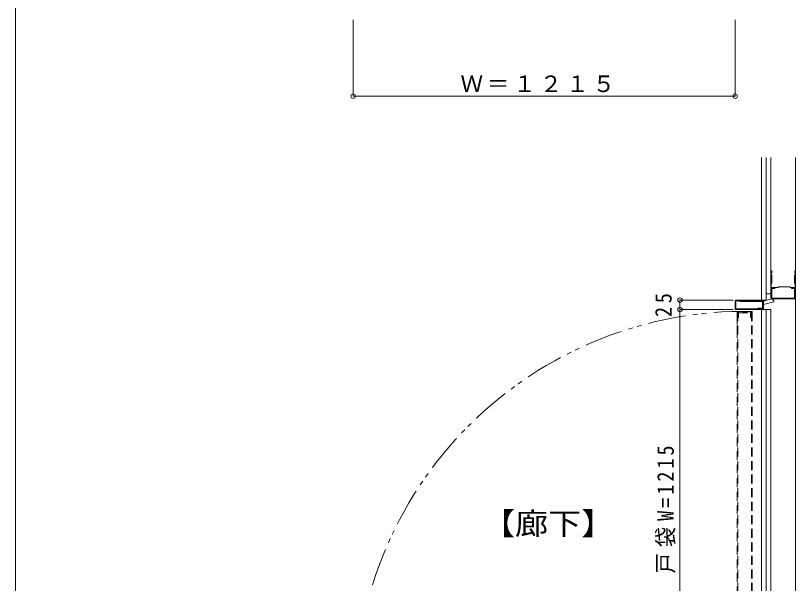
# Model space of a CAD drawing. Units: millimetres on the paper, with parts at other scales. Extents: x 412 to 1654, y -812 to -538.
# Drawn here: x 411.9 to 515.5, y -744.5 to -669.1 of the extents above; entities that cross this region are included whole.
import ezdxf
from ezdxf.enums import TextEntityAlignment as Align

# ---------------------------------------------------------------- set-up
doc = ezdxf.new("R2010")
doc.units = ezdxf.units.MM
doc.header["$PDMODE"] = 32
doc.header["$PDSIZE"] = 0.6
for name, pattern in [('DASHED1', [1.8, 1.2, -0.6]), ('DASHED3', [4, 3, -1]), ('DOUBLE_CHAIN1', [8.8, 5, -1, 0.6, -0.6, 0.6, -1])]:
    doc.linetypes.add(name, pattern=pattern)
doc.layers.add('1-9_hojyosen', color=7, linetype='Continuous', lineweight=9)
doc.layers.add('F-0', color=5, linetype='Continuous', lineweight=9)
doc.styles.add('ＭＳ ゴシック', font='')
doc.styles.get('ＭＳ ゴシック').set_extended_font_data('MS Gothic')

msp = doc.modelspace()

# ---------------------------------------------------------------- linework, layer by layer
at = {"layer": '1-9_hojyosen', "color": 3}
for p, q in [((456.723, -679.747), (456.723, -669.608)), ((507.473, -679.747), (507.473, -669.608)), ((456.723, -679.747), (507.473, -679.747)), ((512.223, -705.062), (512.223, -706.477)), ((500.136, -708.093), (500.136, -706.843)), ((500.136, -706.843), (507.195, -706.843)), ((500.136, -758.893), (500.136, -708.093)), ((500.136, -708.093), (507.195, -708.093)), ((500.136, -708.093), (507.195, -708.093))]:
    msp.add_line(p, q, dxfattribs=at)
at = {"layer": '1-9_hojyosen'}
for p, q in [((510.973, -706.843), (510.973, -687.893)), ((511.598, -706.843), (511.598, -687.893)), ((512.223, -706.024), (512.223, -687.893)), ((515.473, -770.643), (515.473, -687.893)), ((512.223, -702.964), (512.223, -703.466)), ((512.223, -702.964), (512.223, -703.466)), ((512.316, -703.569), (512.231, -703.484)), ((512.295, -702.939), (512.248, -702.939)), ((512.248, -702.964), (512.248, -703.466)), ((512.295, -702.964), (512.248, -702.964)), ((512.325, -703.542), (512.248, -703.466)), ((512.295, -702.964), (512.295, -703.261)), ((512.295, -703.261), (512.32, -703.261)), ((512.32, -702.964), (512.32, -703.261)), ((515.372, -703.542), (515.448, -703.466)), ((515.377, -702.964), (515.377, -703.261)), ((515.402, -703.261), (515.377, -703.261)), ((515.381, -703.569), (515.466, -703.484)), ((515.402, -702.939), (515.448, -702.939)), ((515.402, -702.964), (515.402, -703.261)), ((515.402, -702.964), (515.448, -702.964)), ((515.448, -702.964), (515.448, -703.466)), ((515.473, -702.964), (515.473, -703.466)), ((512.323, -704.527), (512.323, -703.587)), ((512.348, -704.518), (512.348, -703.599)), ((515.348, -704.518), (515.348, -703.599)), ((515.373, -704.527), (515.373, -703.587)), ((512.223, -705.109), (512.223, -704.697)), ((512.223, -705.109), (512.223, -704.697)), ((512.227, -704.684), (512.319, -704.541)), ((512.336, -704.562), (512.248, -704.697)), ((512.248, -705.109), (512.248, -704.697)), ((512.303, -705.164), (513.138, -705.164)), ((512.303, -705.189), (513.138, -705.189)), ((513.171, -705.105), (513.138, -705.164)), ((513.201, -705.102), (513.16, -705.176)), ((513.223, -705.089), (514.727, -705.089)), ((513.241, -705.064), (514.71, -705.064)), ((514.71, -705.064), (514.369, -705.064)), ((514.727, -705.089), (514.369, -705.089)), ((514.749, -705.102), (514.791, -705.176)), ((514.78, -705.105), (514.812, -705.164)), ((515.393, -705.164), (514.812, -705.164)), ((515.393, -705.189), (514.812, -705.189)), ((515.361, -704.562), (515.448, -704.697)), ((515.469, -704.684), (515.377, -704.541)), ((515.448, -705.109), (515.448, -704.697)), ((515.473, -705.382), (515.473, -706.562)), ((512.223, -706.024), (511.598, -706.024)), ((507.473, -708.013), (507.473, -706.923)), ((507.553, -706.923), (507.553, -708.013)), ((511.223, -706.923), (507.553, -706.923)), ((510.973, -706.843), (511.598, -706.843)), ((507.553, -708.013), (511.223, -708.013)), ((511.223, -708.093), (507.553, -708.093)), ((512.223, -708.093), (510.973, -708.093)), ((510.973, -758.893), (510.973, -708.093)), ((511.598, -758.893), (511.598, -708.093)), ((512.223, -758.893), (512.223, -708.093))]:
    msp.add_line(p, q, dxfattribs=at)
at = {"layer": '1-9_hojyosen', "color": 2, "lineweight": 13}
for p, q in [((512.223, -706.539), (512.223, -705.339)), ((512.323, -705.488), (512.223, -705.388)), ((512.323, -705.572), (512.223, -705.472)), ((512.723, -705.289), (512.323, -705.289)), ((512.323, -705.289), (512.323, -706.589)), ((512.373, -705.189), (512.723, -705.189)), ((512.723, -705.189), (512.723, -705.289)), ((513.373, -705.23), (513.373, -705.23)), ((515.323, -705.189), (514.973, -705.189)), ((514.973, -705.289), (514.973, -705.189)), ((515.323, -705.289), (514.973, -705.289)), ((515.323, -705.23), (515.323, -705.23)), ((515.323, -705.289), (515.373, -705.289)), ((515.473, -705.404), (515.373, -705.304)), ((515.373, -705.304), (515.373, -706.589)), ((515.473, -705.465), (515.373, -705.365)), ((515.473, -706.539), (515.473, -705.339)), ((512.323, -706.589), (515.373, -706.589)), ((512.373, -706.689), (515.323, -706.689))]:
    msp.add_line(p, q, dxfattribs=at)
at = {"layer": '1-9_hojyosen', "color": 5}
msp.add_line((512.748, -705.189), (513.098, -705.189), dxfattribs=at)
at = {"layer": '1-9_hojyosen', "linetype": 'DASHED3'}
for p, q in [((507.973, -706.923), (511.108, -706.923)), ((507.973, -707.038), (507.973, -706.923)), ((511.108, -707.038), (507.973, -707.038)), ((511.108, -707.898), (511.108, -707.038)), ((511.223, -707.038), (511.223, -707.898)), ((510.473, -707.898), (511.108, -707.898)), ((510.473, -708.013), (510.473, -707.898)), ((511.108, -708.013), (510.473, -708.013))]:
    msp.add_line(p, q, dxfattribs=at)
at = {"layer": '1-9_hojyosen', "color": 5, "linetype": 'DASHED3'}
for p, q in [((511.096, -707.012), (512.479, -706.646)), ((511.216, -707.446), (512.597, -707.08))]:
    msp.add_line(p, q, dxfattribs=at)
at = {"layer": '1-9_hojyosen', "linetype": 'DASHED1'}
for p, q in [((507.723, -708.423), (507.723, -711.805)), ((507.803, -708.343), (509.643, -708.343)), ((509.643, -708.343), (507.803, -708.343)), ((509.643, -708.423), (507.803, -708.423)), ((507.803, -708.423), (507.803, -761.063)), ((508.723, -708.343), (508.723, -708.423)), ((509.643, -708.423), (509.643, -761.063)), ((509.723, -708.423), (509.723, -761.063)), ((507.723, -708.893), (507.723, -761.063))]:
    msp.add_line(p, q, dxfattribs=at)
at = {"layer": '1-9_hojyosen'}
for points in [[(507.553, -706.843), (511.223, -706.843), (511.223, -706.923)], [(507.553, -708.093), (511.223, -708.093), (511.223, -708.013)]]:
    msp.add_lwpolyline(points, dxfattribs=at)
at = {"layer": '1-9_hojyosen', "linetype": 'DASHED1'}
msp.add_lwpolyline([(507.803, -709.173), (507.918, -709.173), (507.918, -708.538), (509.528, -708.538), (509.528, -709.173), (509.643, -709.173)], dxfattribs=at)
at = {"layer": '1-9_hojyosen'}
for centre, radius, start, end in [((512.248, -702.964), 0.025, 90, 180), ((512.248, -703.466), 0.025, 180, 224.99716), ((512.295, -702.964), 0.025, 0, 90), ((515.402, -702.964), 0.025, 90, 180), ((515.448, -702.964), 0.025, 0, 90), ((512.298, -703.587), 0.025, 0, 44.99716), ((512.298, -704.527), 0.025, 327.2643, 0), ((512.268, -703.599), 0.08, 0, 45.00177), ((512.268, -704.518), 0.08, 327.26477, 0), ((515.428, -703.599), 0.08, 134.99823, 180), ((515.428, -704.518), 0.08, 180, 212.73523), ((515.398, -703.587), 0.025, 135.00284, 180), ((515.398, -704.527), 0.025, 180, 212.7357), ((512.248, -704.697), 0.025, 147.26863, 180), ((512.303, -705.109), 0.08, 180, 270), ((512.303, -705.109), 0.055, 180, 270), ((513.138, -705.164), 0.025, 270, 330.94501), ((513.241, -705.144), 0.08, 90, 150.94479), ((513.223, -705.114), 0.025, 90, 150.94112), ((514.71, -705.144), 0.08, 29.05521, 90), ((514.727, -705.114), 0.025, 29.05888, 90), ((514.812, -705.164), 0.025, 209.05499, 270), ((515.393, -705.109), 0.055, 270, 0), ((515.393, -705.109), 0.08, 270, 0), ((507.553, -706.923), 0.08, 90, 180), ((507.553, -708.013), 0.08, 180, 270)]:
    msp.add_arc(centre, radius, start, end, dxfattribs=at)
at = {"layer": '1-9_hojyosen', "color": 2, "lineweight": 13}
for centre, start, end in [((512.373, -705.339), 90, 180), ((515.323, -705.339), 0, 90), ((512.373, -706.539), 180, 270), ((515.323, -706.539), 269.99966, 0)]:
    msp.add_arc(centre, 0.15, start, end, dxfattribs=at)
at = {"layer": '1-9_hojyosen', "color": 5, "linetype": 'DASHED3'}
for centre, radius, start, end in [((511.236, -707.089), 0.159, 150.24652, 240.16903), ((511.236, -707.089), 0.159, 150.24652, 240.16903), ((511.031, -707.146), 0.15, 326.45201, 63.96533), ((511.288, -707.308), 0.154, 148.42143, 241.99684), ((511.288, -707.308), 0.154, 148.42143, 241.99684), ((512.603, -706.728), 0.15, 146.45112, 243.96443), ((512.603, -706.728), 0.15, 146.45112, 243.96443), ((512.399, -706.784), 0.159, 330.2474, 60.16994), ((512.399, -706.784), 0.159, 330.2474, 60.16994), ((512.465, -706.999), 0.154, 328.4196, 61.99501), ((512.465, -706.999), 0.154, 328.4196, 61.99501)]:
    msp.add_arc(centre, radius, start, end, dxfattribs=at)
at = {"layer": '1-9_hojyosen', "linetype": 'DASHED3'}
for centre, start, end in [((511.108, -707.038), 0, 90), ((511.108, -707.898), 270, 360)]:
    msp.add_arc(centre, 0.115, start, end, dxfattribs=at)
at = {"layer": '1-9_hojyosen', "color": 6, "linetype": 'DOUBLE_CHAIN1'}
msp.add_arc((508.723, -760.143), 51.808, 88.9825, 181.0175, dxfattribs=at)
at = {"layer": '1-9_hojyosen', "linetype": 'DASHED1'}
for centre, radius, start, end in [((507.803, -708.423), 0.08, 90, 180), ((507.803, -708.423), 0.08, 90, 180), ((507.918, -708.538), 0.115, 90, 180), ((509.528, -708.538), 0.115, 360, 90), ((509.643, -708.423), 0.08, 360, 90), ((509.643, -708.423), 0.08, 0, 90)]:
    msp.add_arc(centre, radius, start, end, dxfattribs=at)
at = {"layer": '1-9_hojyosen', "color": 134}
for p in [(456.723, -679.747), (507.473, -679.747), (500.136, -706.843), (500.136, -708.093)]:
    msp.add_point(p, dxfattribs=at)
at = {"layer": 'F-0'}
msp.add_line((411.866, -811.69), (411.866, -538.527), dxfattribs=at)

# ---------------------------------------------------------------- texts
at = {"layer": '1-9_hojyosen', "style": 'ＭＳ ゴシック', "width": 1.1}
msp.add_text('【廊下】', height=2.933, dxfattribs=at).set_placement((473.821, -738.876), align=Align.BOTTOM_LEFT)
at = {"layer": '1-9_hojyosen', "insert": (470.975, -679.247), "char_height": 2.199, "attachment_point": 7, "style": 'ＭＳ ゴシック'}
msp.add_mtext('\\T1.17;Ｗ＝１２１５', dxfattribs=at)
at = {"layer": '1-9_hojyosen', "char_height": 2.199, "attachment_point": 7, "rotation": 90, "style": 'ＭＳ ゴシック'}
for s, insert in [('\\T1.36;\\W0.9;25', (499.063, -709.093)), ('\\T1.29;\\W0.9;戸袋W=1215', (499.561, -743.142))]:
    msp.add_mtext(s, dxfattribs=dict(at, insert=insert))

doc.saveas('drawing.dxf')
